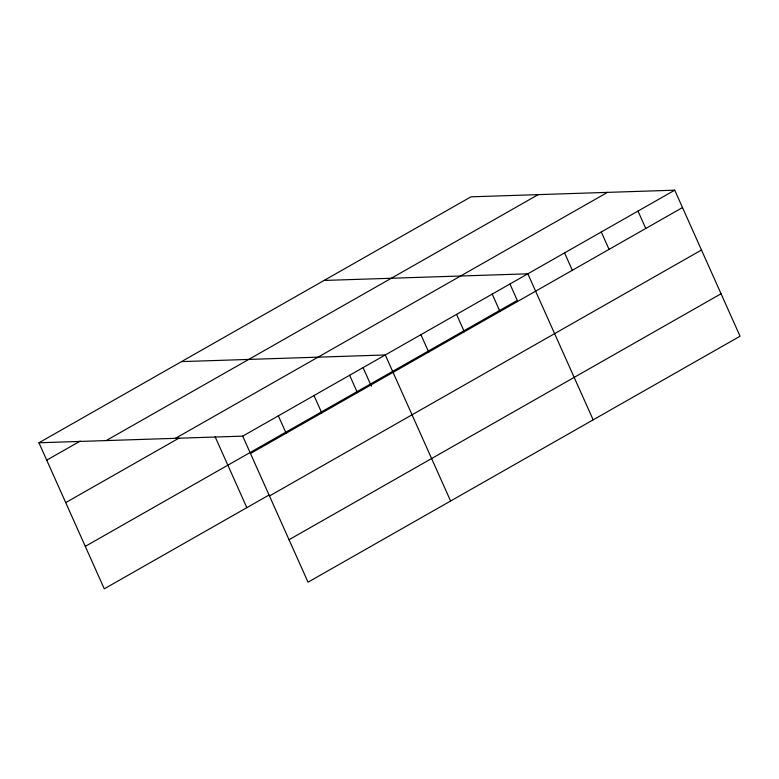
<?xml version="1.0" encoding="UTF-8"?>
<svg xmlns="http://www.w3.org/2000/svg" width="779" height="779" viewBox="0 0 779 779"><rect width="100%" height="100%" fill="white"/><g stroke="black" fill="none" stroke-linecap="round" stroke-linejoin="round"><path stroke-width="1.17" d="M38.95 442.774L470.964 196.824L674.721 190.183L740.05 336.226L308.036 582.176L242.707 436.133L38.95 442.774L104.279 588.817L268.852 495.123M46.721 460.155L80.266 441.06M106.187 440.583L538.201 194.633M175.47 438.324L607.484 192.374M65.718 502.611L178.927 438.158M242.707 436.133L674.721 190.183M85.281 546.361L517.295 300.412L509.953 284.004M250.487 453.514L682.492 207.565M269.476 495.97L701.49 250.02M289.048 539.72L721.062 293.761M324.074 280.45L527.841 273.809L593.17 419.852M181.517 361.612L385.274 354.971L450.603 501.014M638.001 211.09L645.772 228.471M601.281 231.996L609.051 249.377M564.561 252.902L572.331 270.284M492.201 294.092L499.972 311.473M456.552 314.385L464.333 331.766M420.913 334.678L428.693 352.059M363.072 367.63L371.388 386.209M349.635 375.264L357.405 392.645M313.995 395.557L321.766 412.928M278.356 415.84L286.127 433.221M215.131 436.766L246.846 507.655"/></g></svg>
